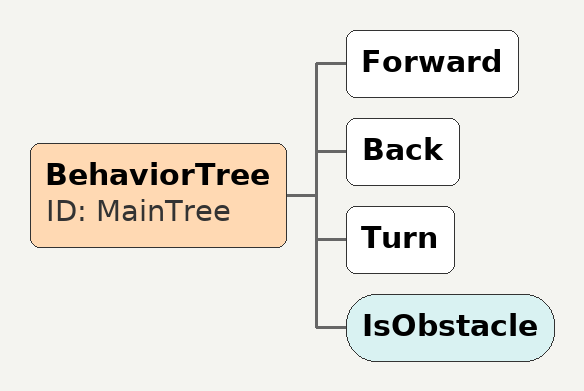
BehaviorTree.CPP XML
<?xml version="1.0"?>
<root main_tree_to_execute="MainTree" BTCPP_format="4">
  <BehaviorTree ID="MainTree">
    <Forward />
    <Back />
    <Turn />
    <IsObstacle />
  </BehaviorTree>
</root>
